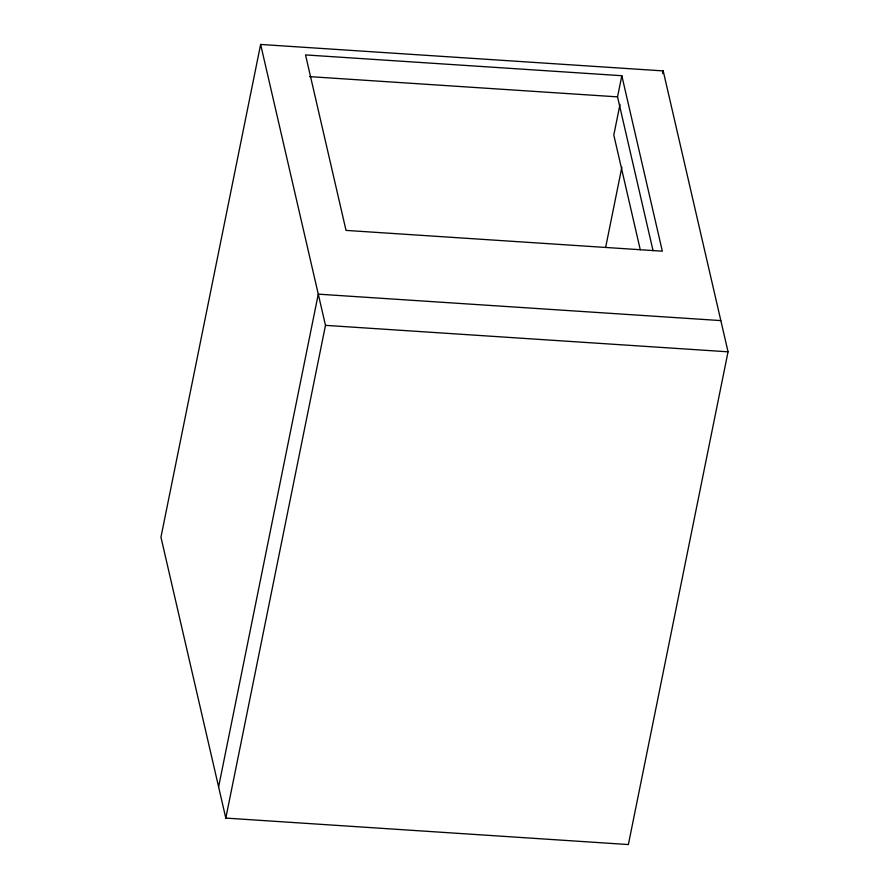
<?xml version="1.0" encoding="UTF-8"?>
<svg xmlns="http://www.w3.org/2000/svg" width="889" height="889" viewBox="0 0 889 889"><rect width="100%" height="100%" fill="white"/><g stroke="black" fill="none" stroke-linecap="round" stroke-linejoin="round"><path stroke-width="1.33" d="M260.633 44.45L160.953 537.189L225.806 818.091L628.367 844.55L728.047 351.811L663.194 70.909L260.633 44.45L325.485 325.352L225.806 818.091M218.605 786.887L318.273 294.148L720.835 320.596M653.071 250.742L617.544 96.868L621.822 75.709L305.527 54.918L346.032 230.395L662.338 251.176L621.822 75.709M620 104.369L613.799 135.05L640.28 249.776M605.665 247.264L621.856 167.199M662.638 73.62L663.194 70.909M309.528 76.621L617.544 96.868M325.485 325.352L728.047 351.811"/></g></svg>
